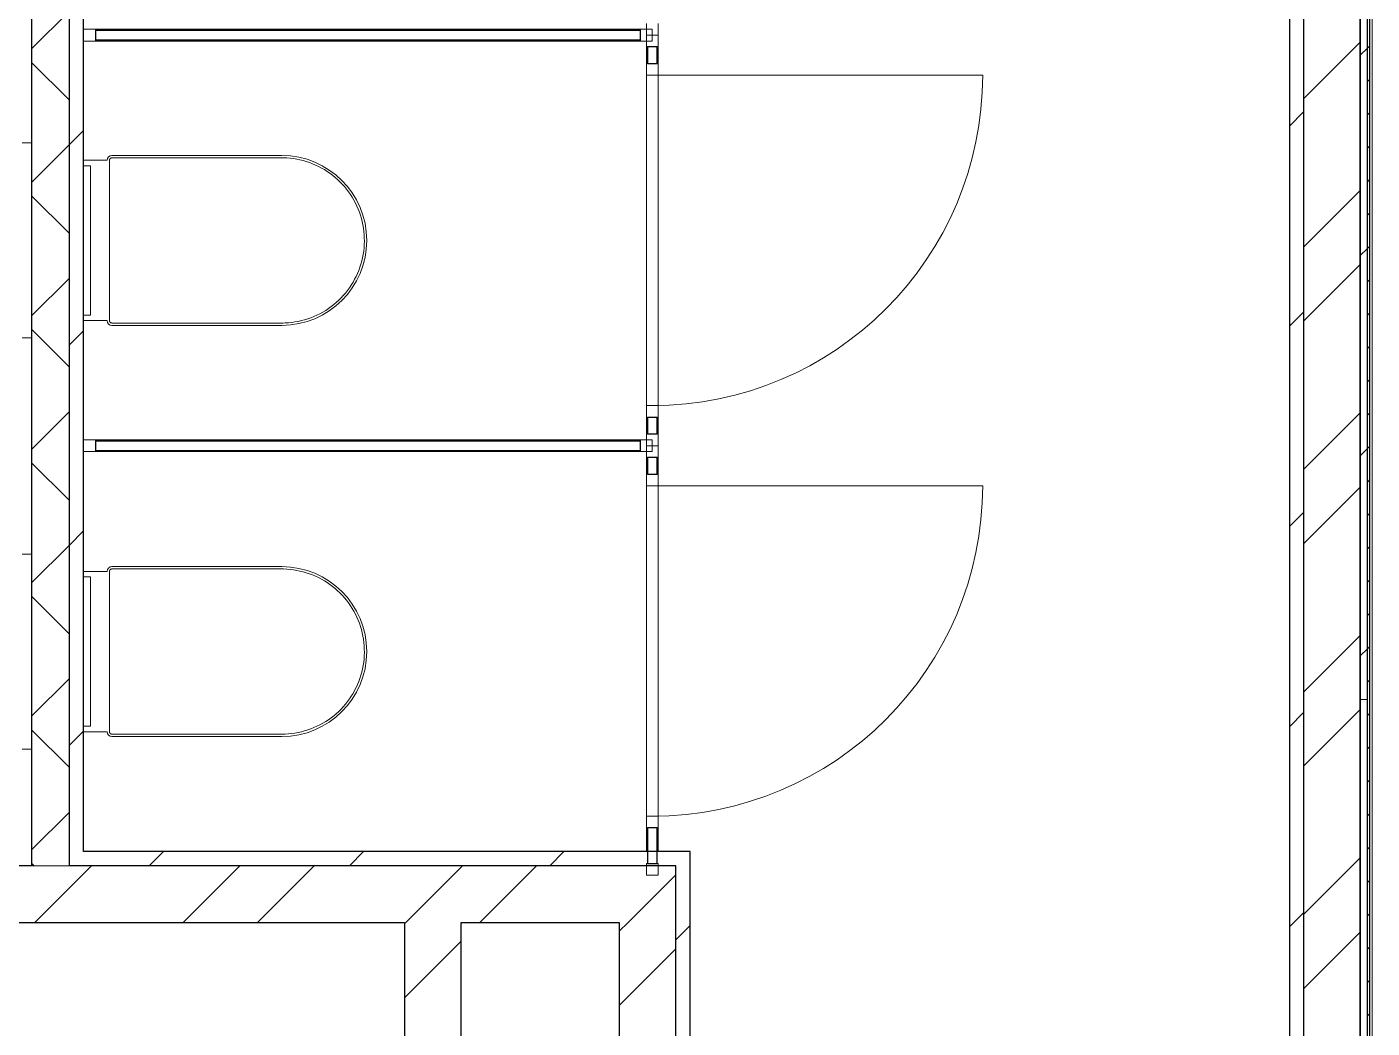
# Model space of a CAD drawing. Header units: millimetres. Extents: x -87434 to 499450, y -468665 to 122144.
# Drawn here: x 151411 to 154261, y -8240 to -6119 of the extents above; entities that cross this region are included whole.
import ezdxf

# ---------------------------------------------------------------- set-up
doc = ezdxf.new("R2010")
doc.units = ezdxf.units.MM
for name, color, linetype, lineweight in [('Витраж', 7, 'Continuous', 9), ('Двери', 252, 'Continuous', 9), ('Ограждение', 252, 'Continuous', 9), ('Сантехника', 252, 'Continuous', 9), ('Стены наружные', 7, 'Continuous', 18), ('Стены разрез', 252, 'Continuous', 30), ('Стены штриховка', 252, 'Continuous', 9)]:
    doc.layers.add(name, color=color, linetype=linetype, lineweight=lineweight)

# ---------------------------------------------------------------- blocks, each defined once
blk = doc.blocks.new('2 этаж')
at = {"layer": 'Витраж', "color": 251, "lineweight": 18, "true_color": 0x636466}
for p, q in [((151556, -6121.8), (151531, -6121.8)), ((151531, -6121.8), (151531, -6146.8)), ((151556, -6146.8), (151556, -6121.8)), ((152723.5, -6109.3), (152723.5, -6134.3)), ((152748.5, -6134.3), (152748.5, -6109.3)), ((151531, -6146.8), (151556, -6146.8)), ((152723.5, -6134.3), (152748.5, -6134.3)), ((152748.5, -6979.3), (152723.5, -6979.3)), ((152723.5, -6979.3), (152723.5, -7004.3)), ((152748.5, -7004.3), (152748.5, -6979.3)), ((151556, -6991.8), (151531, -6991.8)), ((151531, -6991.8), (151531, -7016.8)), ((151556, -7016.8), (151556, -6991.8)), ((152723.5, -7004.3), (152748.5, -7004.3)), ((151531, -7016.8), (151556, -7016.8)), ((152748.5, -7889.3), (152723.5, -7889.3)), ((152723.5, -7889.3), (152723.5, -7914.3)), ((152748.5, -7914.3), (152748.5, -7889.3)), ((152723.5, -7914.3), (152748.5, -7914.3))]:
    blk.add_line(p, q, dxfattribs=at)
at = {"layer": 'Витраж', "color": 251, "true_color": 0x636466}
for p, q in [((152711, -6121.8), (151556, -6121.8)), ((152711, -6146.8), (151556, -6146.8)), ((152723.5, -6159.3), (152723.5, -6194.3)), ((152748.5, -6159.3), (152748.5, -6194.3)), ((152723.5, -6219.3), (152723.5, -6919.3)), ((152748.5, -6219.3), (152748.5, -6919.3)), ((152723.5, -6944.3), (152723.5, -6979.3)), ((152748.5, -6944.3), (152748.5, -6979.3)), ((152711, -6991.8), (151556, -6991.8)), ((152711, -7016.8), (151556, -7016.8)), ((152723.5, -7029.3), (152723.5, -7064.3)), ((152748.5, -7029.3), (152748.5, -7064.3)), ((152723.5, -7089.3), (152723.5, -7789.3)), ((152748.5, -7089.3), (152748.5, -7789.3)), ((152723.5, -7814.3), (152723.5, -7864.3)), ((152748.5, -7814.3), (152748.5, -7864.3))]:
    blk.add_line(p, q, dxfattribs=at)
at = {"layer": 'Витраж', "color": 251, "lineweight": 18, "true_color": 0x636466, "extrusion": (0, 0, -1)}
for p, q in [((152736, -6121.8), (152711, -6121.8)), ((152711, -6121.8), (152711, -6146.8)), ((152736, -6146.8), (152736, -6121.8)), ((152711, -6146.8), (152736, -6146.8)), ((152748.5, -6134.3), (152723.5, -6134.3)), ((152723.5, -6134.3), (152723.5, -6159.3)), ((152748.5, -6159.3), (152748.5, -6134.3)), ((152723.5, -6159.3), (152748.5, -6159.3)), ((152748.5, -6194.3), (152723.5, -6194.3)), ((152723.5, -6194.3), (152723.5, -6219.3)), ((152748.5, -6219.3), (152748.5, -6194.3)), ((152723.5, -6219.3), (152748.5, -6219.3)), ((152748.5, -6919.3), (152723.5, -6919.3)), ((152723.5, -6919.3), (152723.5, -6944.3)), ((152748.5, -6944.3), (152748.5, -6919.3)), ((152723.5, -6944.3), (152748.5, -6944.3)), ((152736, -6991.8), (152711, -6991.8)), ((152711, -6991.8), (152711, -7016.8)), ((152748.5, -7004.3), (152723.5, -7004.3)), ((152723.5, -7004.3), (152723.5, -7029.3)), ((152736, -7016.8), (152736, -6991.8)), ((152748.5, -7029.3), (152748.5, -7004.3)), ((152711, -7016.8), (152736, -7016.8)), ((152723.5, -7029.3), (152748.5, -7029.3)), ((152748.5, -7064.3), (152723.5, -7064.3)), ((152723.5, -7064.3), (152723.5, -7089.3)), ((152748.5, -7089.3), (152748.5, -7064.3)), ((152723.5, -7089.3), (152748.5, -7089.3)), ((152748.5, -7789.3), (152723.5, -7789.3)), ((152723.5, -7789.3), (152723.5, -7814.3)), ((152748.5, -7814.3), (152748.5, -7789.3)), ((152723.5, -7814.3), (152748.5, -7814.3))]:
    blk.add_line(p, q, dxfattribs=at)
at = {"layer": 'Двери', "color": 251, "true_color": 0x636466}
for p, q in [((152748.5, -6219.3), (153436, -6219.3)), ((152748.5, -7089.3), (153436, -7089.3))]:
    blk.add_line(p, q, dxfattribs=at)
for centre in [(152736, -6219.3), (152736, -7089.3)]:
    blk.add_arc(centre, 700, 270, 0, dxfattribs=at)
at = {"layer": 'Ограждение', "color": 251, "true_color": 0x636466}
blk.add_line((154261, -9574.3), (154261, -4489.3), dxfattribs=at)
at = {"layer": 'Сантехника', "color": 251, "lineweight": 9, "true_color": 0x636466}
for p, q in [((151421, -6362.5), (151401, -6362.5)), ((151401, -6776), (151421, -6776)), ((151421, -7233.8), (151401, -7233.8)), ((151401, -7647.3), (151421, -7647.3))]:
    blk.add_line(p, q, dxfattribs=at)
at = {"layer": 'Сантехника', "color": 251, "true_color": 0x636466}
for p, q in [((151581, -6399.3), (151531, -6399.3)), ((151531, -6411), (151546, -6411)), ((151546, -6411), (151546, -6727.5)), ((151586, -6399.3), (151586, -6739.3)), ((151951, -6389.3), (151591, -6389.3)), ((151951, -6394.3), (151591, -6394.3)), ((151546, -6727.5), (151531, -6727.5)), ((151531, -6739.3), (151581, -6739.3)), ((151591, -6744.3), (151951, -6744.3)), ((151591, -6749.3), (151951, -6749.3)), ((151951, -7260.5), (151591, -7260.5)), ((151951, -7265.5), (151591, -7265.5)), ((151581, -7270.5), (151531, -7270.5)), ((151531, -7282.3), (151546, -7282.3)), ((151546, -7282.3), (151546, -7598.7)), ((151586, -7270.5), (151586, -7610.5)), ((151546, -7598.7), (151531, -7598.7)), ((151531, -7610.5), (151581, -7610.5)), ((151591, -7615.5), (151951, -7615.5)), ((151591, -7620.5), (151951, -7620.5))]:
    blk.add_line(p, q, dxfattribs=at)
at = {"layer": 'Сантехника', "color": 251, "true_color": 0x636466, "flags": 128}
for points in [[(151591, -6394.3), (151590.8, -6394.3), (151590.6, -6394.3), (151590.4, -6394.3), (151590.2, -6394.3), (151590, -6394.4), (151589.8, -6394.4), (151589.6, -6394.4), (151589.4, -6394.5), (151589.2, -6394.6), (151589.1, -6394.6), (151588.9, -6394.7), (151588.7, -6394.8), (151588.5, -6394.9), (151588.4, -6395), (151588.2, -6395.1), (151588, -6395.2), (151587.9, -6395.4), (151587.7, -6395.5), (151587.6, -6395.6), (151587.4, -6395.8), (151587.3, -6395.9), (151587.2, -6396.1), (151587, -6396.2), (151586.9, -6396.4), (151586.8, -6396.6), (151586.7, -6396.7), (151586.6, -6396.9), (151586.5, -6397.1), (151586.4, -6397.3), (151586.3, -6397.4), (151586.3, -6397.6), (151586.2, -6397.8), (151586.2, -6398), (151586.1, -6398.2), (151586.1, -6398.4), (151586, -6398.6), (151586, -6398.8), (151586, -6399), (151586, -6399.2), (151586, -6399.3)], [(151951, -6744.3), (151958, -6744.1), (151965, -6743.7), (151972, -6743), (151978.9, -6742), (151985.8, -6740.8), (151992.6, -6739.2), (151999.4, -6737.4), (152006.1, -6735.4), (152012.7, -6733), (152019.2, -6730.4), (152025.5, -6727.6), (152031.8, -6724.5), (152038, -6721.1), (152044, -6717.5), (152049.8, -6713.7), (152055.5, -6709.6), (152061, -6705.3), (152066.4, -6700.8), (152071.6, -6696.1), (152076.5, -6691.2), (152081.3, -6686.1), (152085.9, -6680.8), (152090.2, -6675.3), (152094.4, -6669.6), (152098.3, -6663.8), (152101.9, -6657.8), (152105.3, -6651.7), (152108.5, -6645.5), (152111.4, -6639.1), (152114.1, -6632.7), (152116.5, -6626.1), (152118.7, -6619.4), (152120.5, -6612.7), (152122.1, -6605.9), (152123.5, -6599), (152124.5, -6592.1), (152125.3, -6585.1), (152125.8, -6578.1), (152126, -6571.1), (152125.9, -6564.1), (152125.6, -6557.2), (152125, -6550.2), (152124.1, -6543.2), (152122.9, -6536.3), (152121.4, -6529.5), (152119.7, -6522.7), (152117.7, -6516), (152115.4, -6509.4), (152112.9, -6502.8), (152110.1, -6496.4), (152107.1, -6490.1), (152103.8, -6483.9), (152100.3, -6477.9), (152096.5, -6472), (152092.5, -6466.3), (152088.3, -6460.7), (152083.8, -6455.3), (152079.1, -6450.1), (152074.3, -6445), (152069.2, -6440.2), (152064, -6435.6), (152058.5, -6431.2), (152052.9, -6427), (152047.1, -6423), (152041.2, -6419.3), (152035.2, -6415.8), (152028.9, -6412.6), (152022.6, -6409.6), (152016.2, -6406.8), (152009.6, -6404.4), (152003, -6402.2), (151996.3, -6400.2), (151989.5, -6398.5), (151982.6, -6397.1), (151975.7, -6396), (151968.8, -6395.2), (151961.8, -6394.6), (151954.8, -6394.3), (151951, -6394.3)], [(151586, -6739.3), (151586, -6739.5), (151586, -6739.7), (151586, -6739.9), (151586.1, -6740), (151586.1, -6740.2), (151586.1, -6740.4), (151586.2, -6740.6), (151586.3, -6740.8), (151586.3, -6741), (151586.4, -6741.2), (151586.5, -6741.4), (151586.6, -6741.6), (151586.7, -6741.7), (151586.8, -6741.9), (151586.9, -6742.1), (151587, -6742.2), (151587.1, -6742.4), (151587.2, -6742.6), (151587.4, -6742.7), (151587.5, -6742.8), (151587.7, -6743), (151587.8, -6743.1), (151588, -6743.2), (151588.1, -6743.3), (151588.3, -6743.5), (151588.5, -6743.6), (151588.6, -6743.7), (151588.8, -6743.8), (151589, -6743.8), (151589.2, -6743.9), (151589.4, -6744), (151589.6, -6744), (151589.8, -6744.1), (151590, -6744.1), (151590.2, -6744.2), (151590.4, -6744.2), (151590.6, -6744.2), (151590.8, -6744.2), (151591, -6744.3), (151591, -6744.3)], [(151591, -7265.5), (151590.8, -7265.5), (151590.6, -7265.5), (151590.4, -7265.5), (151590.2, -7265.6), (151590, -7265.6), (151589.8, -7265.6), (151589.6, -7265.7), (151589.4, -7265.8), (151589.2, -7265.8), (151589.1, -7265.9), (151588.9, -7266), (151588.7, -7266.1), (151588.5, -7266.2), (151588.4, -7266.3), (151588.2, -7266.4), (151588, -7266.5), (151587.9, -7266.6), (151587.7, -7266.7), (151587.6, -7266.9), (151587.4, -7267), (151587.3, -7267.2), (151587.2, -7267.3), (151587, -7267.5), (151586.9, -7267.6), (151586.8, -7267.8), (151586.7, -7268), (151586.6, -7268.1), (151586.5, -7268.3), (151586.4, -7268.5), (151586.3, -7268.7), (151586.3, -7268.9), (151586.2, -7269.1), (151586.2, -7269.3), (151586.1, -7269.5), (151586.1, -7269.7), (151586, -7269.9), (151586, -7270), (151586, -7270.2), (151586, -7270.4), (151586, -7270.5)], [(151951, -7615.5), (151958, -7615.4), (151965, -7614.9), (151972, -7614.2), (151978.9, -7613.3), (151985.8, -7612), (151992.6, -7610.5), (151999.4, -7608.7), (152006.1, -7606.6), (152012.7, -7604.3), (152019.2, -7601.7), (152025.5, -7598.8), (152031.8, -7595.7), (152038, -7592.4), (152044, -7588.8), (152049.8, -7584.9), (152055.5, -7580.9), (152061, -7576.6), (152066.4, -7572.1), (152071.6, -7567.3), (152076.5, -7562.4), (152081.3, -7557.3), (152085.9, -7552), (152090.2, -7546.5), (152094.4, -7540.9), (152098.3, -7535.1), (152101.9, -7529.1), (152105.3, -7523), (152108.5, -7516.7), (152111.4, -7510.4), (152114.1, -7503.9), (152116.5, -7497.3), (152118.7, -7490.7), (152120.5, -7483.9), (152122.1, -7477.1), (152123.5, -7470.2), (152124.5, -7463.3), (152125.3, -7456.4), (152125.8, -7449.4), (152126, -7442.4), (152125.9, -7435.4), (152125.6, -7428.4), (152125, -7421.4), (152124.1, -7414.5), (152122.9, -7407.6), (152121.4, -7400.7), (152119.7, -7394), (152117.7, -7387.3), (152115.4, -7380.6), (152112.9, -7374.1), (152110.1, -7367.7), (152107.1, -7361.4), (152103.8, -7355.2), (152100.3, -7349.2), (152096.5, -7343.3), (152092.5, -7337.5), (152088.3, -7331.9), (152083.8, -7326.5), (152079.1, -7321.3), (152074.3, -7316.3), (152069.2, -7311.5), (152064, -7306.8), (152058.5, -7302.4), (152052.9, -7298.2), (152047.1, -7294.3), (152041.2, -7290.5), (152035.2, -7287.1), (152028.9, -7283.8), (152022.6, -7280.8), (152016.2, -7278.1), (152009.6, -7275.6), (152003, -7273.4), (151996.3, -7271.5), (151989.5, -7269.8), (151982.6, -7268.4), (151975.7, -7267.3), (151968.8, -7266.4), (151961.8, -7265.8), (151954.8, -7265.5), (151951, -7265.5)], [(151586, -7610.5), (151586, -7610.7), (151586, -7610.9), (151586, -7611.1), (151586.1, -7611.3), (151586.1, -7611.5), (151586.1, -7611.7), (151586.2, -7611.9), (151586.3, -7612.1), (151586.3, -7612.3), (151586.4, -7612.5), (151586.5, -7612.6), (151586.6, -7612.8), (151586.7, -7613), (151586.8, -7613.2), (151586.9, -7613.3), (151587, -7613.5), (151587.1, -7613.6), (151587.2, -7613.8), (151587.4, -7613.9), (151587.5, -7614.1), (151587.7, -7614.2), (151587.8, -7614.4), (151588, -7614.5), (151588.1, -7614.6), (151588.3, -7614.7), (151588.5, -7614.8), (151588.6, -7614.9), (151588.8, -7615), (151589, -7615.1), (151589.2, -7615.2), (151589.4, -7615.2), (151589.6, -7615.3), (151589.8, -7615.3), (151590, -7615.4), (151590.2, -7615.4), (151590.4, -7615.5), (151590.6, -7615.5), (151590.8, -7615.5), (151591, -7615.5), (151591, -7615.5)]]:
    blk.add_lwpolyline(points, dxfattribs=at)
at = {"layer": 'Сантехника', "color": 251, "true_color": 0x636466}
for centre, radius, start, end in [((151591, -6399.3), 10, 90, 180), ((151591, -6399.3), 5, 150, 180), ((151591, -6399.3), 5, 150, 180), ((151591, -6399.3), 5, 150, 180), ((151591, -6399.3), 5, 90, 120), ((151591, -6399.3), 5, 90, 120), ((151591, -6399.3), 5, 105, 120), ((151951, -6569.3), 180, 270, 90), ((151951, -6569.3), 175, 89.0922, 90), ((151951, -6569.3), 175, 89.0922, 90), ((151591, -6739.3), 10, 180, 270), ((151591, -6739.3), 5, 180, 210), ((151591, -6739.3), 5, 180, 210), ((151591, -6739.3), 5, 180, 210), ((151591, -6739.3), 5, 240, 270), ((151591, -6739.3), 5, 240, 270), ((151591, -6739.3), 5, 240, 255), ((151951, -6569.3), 175, 270, 270.9078), ((151951, -6569.3), 175, 270, 270.9078), ((151591, -7270.5), 10, 90, 180), ((151591, -7270.5), 5, 90, 120), ((151591, -7270.5), 5, 90, 120), ((151591, -7270.5), 5, 105, 120), ((151951, -7440.5), 180, 270, 90), ((151951, -7440.5), 175, 89.0922, 90), ((151951, -7440.5), 175, 89.0922, 90), ((151591, -7270.5), 5, 150, 180), ((151591, -7270.5), 5, 150, 180), ((151591, -7270.5), 5, 150, 180), ((151591, -7610.5), 10, 180, 270), ((151591, -7610.5), 5, 180, 210), ((151591, -7610.5), 5, 180, 210), ((151591, -7610.5), 5, 180, 210), ((151591, -7610.5), 5, 240, 270), ((151591, -7610.5), 5, 240, 270), ((151591, -7610.5), 5, 240, 255), ((151951, -7440.5), 175, 270, 270.9078), ((151951, -7440.5), 175, 270, 270.9078)]:
    blk.add_arc(centre, radius, start, end, dxfattribs=at)
at = {"layer": 'Стены наружные', "color": 251, "lineweight": 30, "true_color": 0x636466}
for p, q in [((151421, -3839.3), (151421, -7894.3)), ((151501, -7894.3), (151501, -3839.3)), ((154116, -3839.3), (154116, -10114.3)), ((151531, -7864.3), (151531, -3869.3)), ((154086, -3869.3), (154086, -10084.3)), ((154236, -10234.3), (154236, -4014.3)), ((154236, -4014.3), (154236, -9574.3)), ((154251, -9574.3), (154251, -4019.3)), ((154256, -9574.3), (154256, -4024.3)), ((152816, -7864.3), (151531, -7864.3)), ((152816, -8414.3), (152816, -7864.3)), ((151421, -7894.3), (151021, -7894.3)), ((152786, -7894.3), (151501, -7894.3)), ((152786, -8384.3), (152786, -7894.3)), ((150601, -8014.3), (152211, -8014.3)), ((152211, -8014.3), (152211, -8264.3)), ((152331, -8264.3), (152331, -8014.3)), ((152331, -8014.3), (152666, -8014.3)), ((152666, -8014.3), (152666, -8264.3))]:
    blk.add_line(p, q, dxfattribs=at)
at = {"layer": 'Стены наружные', "color": 251, "linetype": 'Continuous', "lineweight": 9, "true_color": 0x636466}
for p, q in [((151421, -6163.5), (151501, -6083.5)), ((154116, -6269), (154236, -6149)), ((154236, -6176.9), (154251, -6161.9)), ((154251, -6161.9), (154256, -6156.9)), ((151501, -6271.9), (151421, -6191.9)), ((154251, -6232.6), (154256, -6227.6)), ((154086, -6326.9), (154116, -6296.9)), ((154251, -6303.3), (154256, -6298.3)), ((151501, -6366.3), (151531, -6336.3)), ((151421, -6446.3), (151501, -6366.3)), ((154251, -6374.1), (154256, -6369.1)), ((154251, -6444.8), (154256, -6439.8)), ((154116, -6583.3), (154236, -6463.3)), ((151501, -6554.7), (151421, -6474.7)), ((154251, -6515.5), (154256, -6510.5)), ((154251, -6586.2), (154256, -6581.2)), ((154236, -6601.2), (154251, -6586.2)), ((154116, -6740.5), (154236, -6620.5)), ((151421, -6729.2), (151501, -6649.2)), ((154251, -6656.9), (154256, -6651.9)), ((154086, -6751.2), (154116, -6721.2)), ((154251, -6727.6), (154256, -6722.6)), ((151501, -6837.6), (151421, -6757.6)), ((151501, -6790.6), (151531, -6760.6)), ((154251, -6798.3), (154256, -6793.3)), ((154251, -6869), (154256, -6864)), ((151421, -7012), (151501, -6932)), ((154116, -7054.8), (154236, -6934.8)), ((154251, -6939.7), (154256, -6934.7)), ((154236, -7025.5), (154251, -7010.5)), ((154251, -7010.5), (154256, -7005.5)), ((151501, -7120.4), (151421, -7040.4)), ((154116, -7211.9), (154236, -7091.9)), ((154251, -7081.2), (154256, -7076.2)), ((154086, -7175.5), (154116, -7145.5)), ((154251, -7151.9), (154256, -7146.9)), ((151501, -7214.9), (151531, -7184.9)), ((151421, -7294.9), (151501, -7214.9)), ((154251, -7222.6), (154256, -7217.6)), ((154251, -7293.3), (154256, -7288.3)), ((151501, -7403.3), (151421, -7323.3)), ((154251, -7364), (154256, -7359)), ((154116, -7526.2), (154236, -7406.2)), ((154236, -7449.7), (154251, -7434.7)), ((154251, -7434.7), (154256, -7429.7)), ((151421, -7577.7), (151501, -7497.7)), ((154251, -7505.4), (154256, -7500.4)), ((154086, -7599.7), (154116, -7569.7)), ((154116, -7683.4), (154236, -7563.4)), ((154251, -7576.1), (154256, -7571.1)), ((151501, -7686.1), (151421, -7606.1)), ((151501, -7639.1), (151531, -7609.1)), ((154251, -7646.9), (154256, -7641.9)), ((154251, -7717.6), (154256, -7712.6)), ((151421, -7860.6), (151501, -7780.6)), ((154251, -7788.3), (154256, -7783.3)), ((151670.2, -7894.3), (151700.2, -7864.3)), ((152094.4, -7894.3), (152124.4, -7864.3)), ((152518.7, -7894.3), (152548.7, -7864.3)), ((154251, -7859), (154256, -7854)), ((151426.3, -7894.3), (151421, -7888.9)), ((151427.8, -8014.3), (151547.8, -7894.3)), ((151742.1, -8014.3), (151862.1, -7894.3)), ((151899.3, -8014.3), (152019.3, -7894.3)), ((152213.6, -8014.3), (152333.6, -7894.3)), ((152370.7, -8014.3), (152490.7, -7894.3)), ((154116, -7997.7), (154236, -7877.7)), ((152685.1, -8014.3), (152786, -7913.3)), ((154251, -7929.7), (154256, -7924.7)), ((154086, -8024), (154116, -7994)), ((154251, -8000.4), (154256, -7995.4)), ((152211, -8016.8), (152213.6, -8014.3)), ((152666, -8033.3), (152685.1, -8014.3)), ((152786, -8051.2), (152816, -8021.2)), ((154116, -8154.9), (154236, -8034.9)), ((152211, -8174), (152331, -8054)), ((152666, -8190.5), (152786, -8070.5)), ((154251, -8071.1), (154256, -8066.1)), ((154251, -8141.8), (154256, -8136.8)), ((154251, -8212.5), (154256, -8207.5))]:
    blk.add_line(p, q, dxfattribs=at)
at = {"layer": 'Стены разрез', "color": 251, "true_color": 0x636466}
for p, q in [((152711, -6124.3), (151556, -6124.3)), ((151556, -6124.3), (151556, -6144.3)), ((152711, -6144.3), (152711, -6124.3)), ((151556, -6144.3), (152711, -6144.3)), ((152746, -6159.3), (152726, -6159.3)), ((152726, -6159.3), (152726, -6194.3)), ((152746, -6194.3), (152746, -6159.3)), ((152726, -6194.3), (152746, -6194.3)), ((152746, -6944.3), (152726, -6944.3)), ((152726, -6944.3), (152726, -6979.3)), ((152746, -6979.3), (152746, -6944.3)), ((152726, -6979.3), (152746, -6979.3)), ((152711, -6994.3), (151556, -6994.3)), ((151556, -6994.3), (151556, -7014.3)), ((152711, -7014.3), (152711, -6994.3)), ((151556, -7014.3), (152711, -7014.3)), ((152746, -7029.3), (152726, -7029.3)), ((152726, -7029.3), (152726, -7064.3)), ((152746, -7064.3), (152746, -7029.3)), ((152726, -7064.3), (152746, -7064.3)), ((152746, -7814.3), (152726, -7814.3)), ((152726, -7814.3), (152726, -7889.3)), ((152746, -7889.3), (152746, -7814.3)), ((152726, -7889.3), (152746, -7889.3))]:
    blk.add_line(p, q, dxfattribs=at)
at = {"layer": 'Стены штриховка', "color": 251, "true_color": 0x636466}
for p, q in [((154251, -7541.8), (154236, -7541.8)), ((151421, -7894.3), (151501, -7894.3))]:
    blk.add_line(p, q, dxfattribs=at)

msp = doc.modelspace()

# ---------------------------------------------------------------- block references
msp.add_blockref('2 этаж', (0, -2))

doc.saveas('drawing.dxf')
